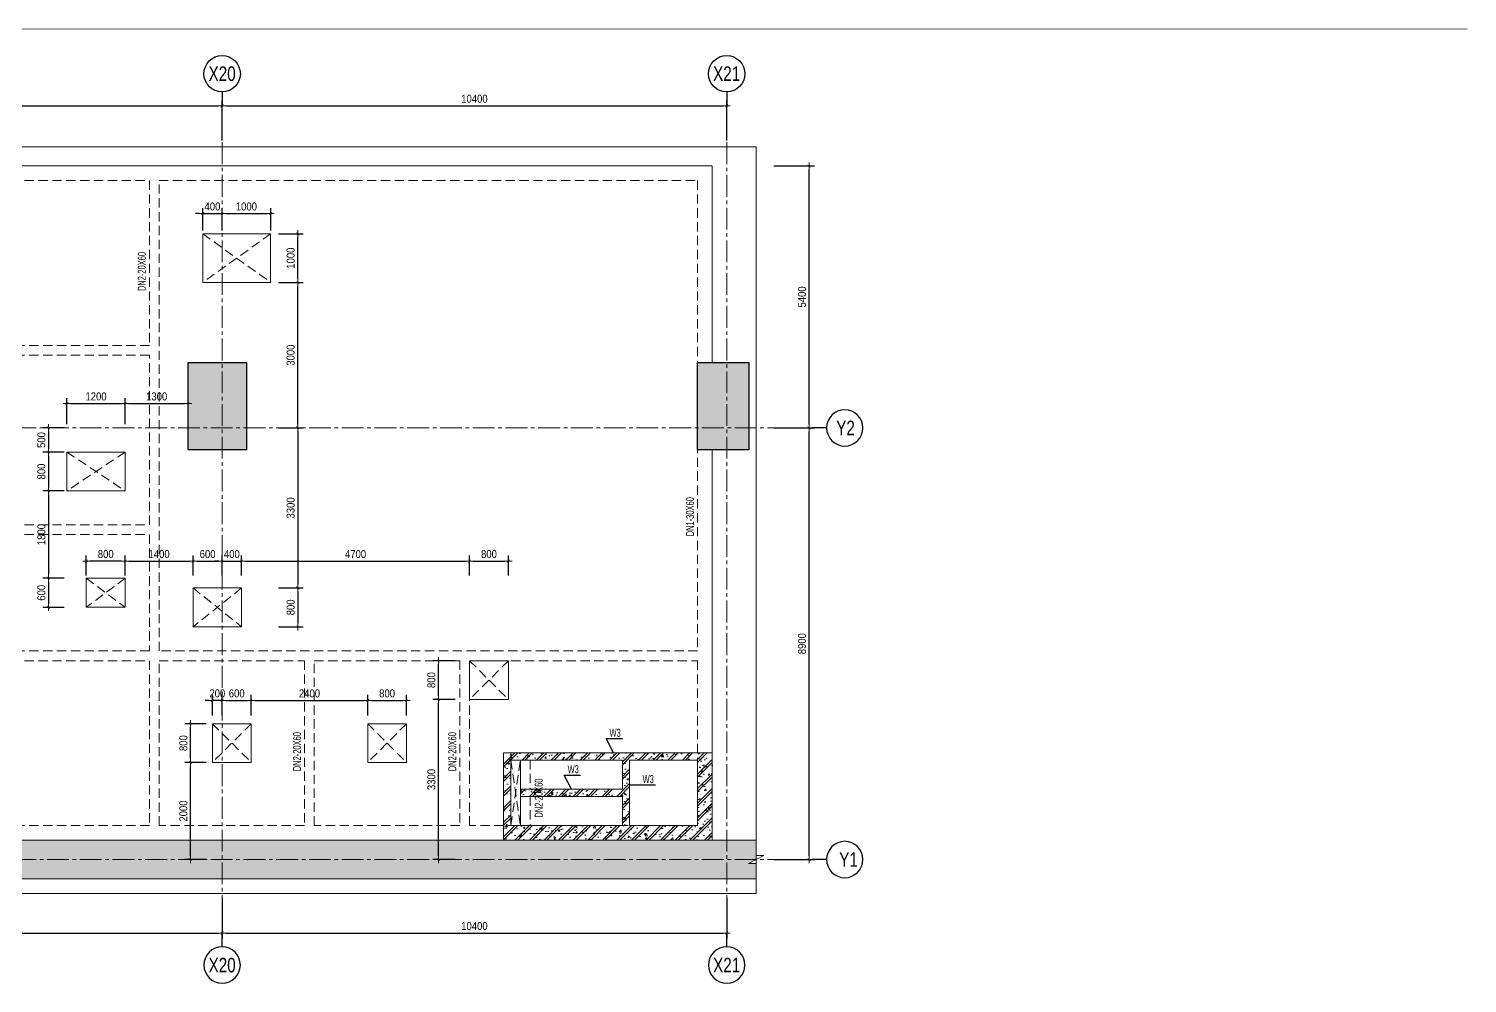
# Model space of a CAD drawing. Extents: x 512210 to 544733856, y -92216 to 2317910607.
# Drawn here: x 536351 to 566002, y -35691 to -16010 of the extents above; entities that cross this region are included whole.
import ezdxf
from ezdxf.enums import TextEntityAlignment as Align

# ---------------------------------------------------------------- set-up
doc = ezdxf.new("R2010")
doc.units = 0
doc.header["$LTSCALE"] = 300
doc.header["$MEASUREMENT"] = 0
for name, pattern in [('CENTER2', [1.125, 0.75, -0.125, 0.125, -0.125]), ('DASHED', [19.05, 12.7, -6.35]), ('HIDDEN2', [4.7625, 3.175, -1.5875])]:
    doc.linetypes.add(name, pattern=pattern)
doc.layers.get('0').update_dxf_attribs({"linetype": 'CONTINUOUS'})
doc.layers.get('DEFPOINTS').update_dxf_attribs({"linetype": 'CONTINUOUS'})
for name, color, linetype, lineweight in [('00-TT.Dim', 8, 'CONTINUOUS', 13), ('NDC_S_AXIS', 5, 'CENTER2', 15), ('NDC_S_BEAM', 3, 'HIDDEN2', 20), ('NDC_S_DIM', 1, 'CONTINUOUS', 15), ('NDC_S_HATCH COLUMN AND WALL', 251, 'CONTINUOUS', 13), ('NDC_S_HATCH MATERIAL', 8, 'CONTINUOUS', 13), ('NDC_S_OPENING2', 9, 'DASHED', 13), ('NDC_S_SLAB', 2, 'CONTINUOUS', 18)]:
    doc.layers.add(name, color=color, linetype=linetype, lineweight=lineweight)
doc.layers.add('A-SYM', color=7, linetype='CONTINUOUS')
doc.layers.add('NDC_S-COLUMN', color=4, linetype='CONTINUOUS')
doc.styles.add('02. TT-ArialS', font='3t-unicode.shx', dxfattribs={"width": 0.7})
doc.styles.add('Heerim', font='', dxfattribs={"width": 0.8})
doc.styles.add('NDC_ARIAL', font='arial.ttf', dxfattribs={"width": 0.85})
doc.styles.get('Heerim').set_extended_font_data('Dotum')
doc.dimstyles.new('NDC_1-75', dxfattribs={"dimscale": 75, "dimtxt": 2.2, "dimasz": 1, "dimexe": 1.5, "dimexo": 0, "dimgap": 0.8, "dimtad": 1, "dimdec": 0, "dimdsep": 46, "dimtxsty": 'NDC_ARIAL', "dimblk": 'DIMMARK', "dimcen": 49999.938995, "dimdle": 1.5, "dimclrd": 1, "dimclre": 1, "dimclrt": 3, "dimadec": 0, "dimazin": 0, "dimtfac": 1, "dimtdec": 0, "dimtix": 1, "dimtmove": 1, "dimatfit": 3, "dimfxl": 1, "dimarcsym": 0})

# ---------------------------------------------------------------- blocks, each defined once
blk = doc.blocks.new('*U1')
for q in [(0, 0), (0, 2)]:
    blk.add_line((0, 4), q)
blk.add_circle((0, 9), 5)
at = {"style": 'Heerim', "width": 0.8}
blk.add_attdef('NO', text='', height=4, dxfattribs=at).set_placement((-0.01, 9.02), align=Align.MIDDLE_CENTER)
blk = doc.blocks.new('DIMMARK')
at = {"layer": 'NDC_S_DIM', "color": 1}
blk.add_line((-1.5, 0), (1, 0), dxfattribs=at)
at = {"layer": 'NDC_S_DIM', "color": 2, "const_width": 0.1}
blk.add_lwpolyline([(-0.42, -0.42), (0.42, 0.42)], dxfattribs=at)
blk = doc.blocks.new('*D1118')
at = {"layer": 'DEFPOINTS', "color": 0, "transparency": 16777216}
for p in [(10400, 6642), (0, 5924), (10400, 5924)]:
    blk.add_point(p, dxfattribs=at)
at = {"layer": 'NDC_S_DIM', "color": 1, "lineweight": -2, "transparency": 16777216}
for p, q in [((0, 5924), (0, 6754)), ((75, 6642), (10325, 6642)), ((10400, 5924), (10400, 6754))]:
    blk.add_line(p, q, dxfattribs=at)
at = {"layer": 'NDC_S_DIM', "color": 1, "lineweight": -2, "transparency": 16777216, "xscale": 75, "yscale": 75, "zscale": 75, "rotation": 180}
blk.add_blockref('DIMMARK', (0, 6642), dxfattribs=at)
at = {"layer": 'NDC_S_DIM', "color": 1, "lineweight": -2, "transparency": 16777216, "xscale": 75, "yscale": 75, "zscale": 75}
blk.add_blockref('DIMMARK', (10400, 6642), dxfattribs=at)
at = {"layer": 'NDC_S_DIM', "color": 3, "transparency": 16777216, "insert": (5200, 6786), "char_height": 165, "attachment_point": 5, "style": 'NDC_ARIAL'}
blk.add_mtext('10400', dxfattribs=at)
blk = doc.blocks.new('*D1121')
at = {"layer": 'DEFPOINTS', "color": 0, "transparency": 16777216}
for p in [(20800, 6642), (10400, 5924), (20800, 5924)]:
    blk.add_point(p, dxfattribs=at)
at = {"layer": 'NDC_S_DIM', "color": 1, "lineweight": -2, "transparency": 16777216}
for p, q in [((10400, 5924), (10400, 6754)), ((10475, 6642), (20725, 6642)), ((20800, 5924), (20800, 6754))]:
    blk.add_line(p, q, dxfattribs=at)
at = {"layer": 'NDC_S_DIM', "color": 1, "lineweight": -2, "transparency": 16777216, "xscale": 75, "yscale": 75, "zscale": 75, "rotation": 180}
blk.add_blockref('DIMMARK', (10400, 6642), dxfattribs=at)
at = {"layer": 'NDC_S_DIM', "color": 1, "lineweight": -2, "transparency": 16777216, "xscale": 75, "yscale": 75, "zscale": 75}
blk.add_blockref('DIMMARK', (20800, 6642), dxfattribs=at)
at = {"layer": 'NDC_S_DIM', "color": 3, "transparency": 16777216, "insert": (15600, 6786), "char_height": 165, "attachment_point": 5, "style": 'NDC_ARIAL'}
blk.add_mtext('10400', dxfattribs=at)
blk = doc.blocks.new('*D1123')
at = {"layer": 'DEFPOINTS', "color": 0, "transparency": 16777216}
for p in [(0, -9699), (10400, -9699), (10400, -10416)]:
    blk.add_point(p, dxfattribs=at)
at = {"layer": 'NDC_S_DIM', "color": 1, "lineweight": -2, "transparency": 16777216}
for p, q in [((0, -9699), (0, -10528)), ((10400, -9699), (10400, -10528)), ((75, -10416), (10325, -10416))]:
    blk.add_line(p, q, dxfattribs=at)
at = {"layer": 'NDC_S_DIM', "color": 1, "lineweight": -2, "transparency": 16777216, "xscale": 75, "yscale": 75, "zscale": 75, "rotation": 180}
blk.add_blockref('DIMMARK', (0, -10416), dxfattribs=at)
at = {"layer": 'NDC_S_DIM', "color": 1, "lineweight": -2, "transparency": 16777216, "xscale": 75, "yscale": 75, "zscale": 75}
blk.add_blockref('DIMMARK', (10400, -10416), dxfattribs=at)
at = {"layer": 'NDC_S_DIM', "color": 3, "transparency": 16777216, "insert": (5200, -10272), "char_height": 165, "attachment_point": 5, "style": 'NDC_ARIAL'}
blk.add_mtext('10400', dxfattribs=at)
blk = doc.blocks.new('*D1125')
at = {"layer": 'DEFPOINTS', "color": 0, "transparency": 16777216}
for p in [(10400, -9699), (20800, -9699), (20800, -10416)]:
    blk.add_point(p, dxfattribs=at)
at = {"layer": 'NDC_S_DIM', "color": 1, "lineweight": -2, "transparency": 16777216}
for p, q in [((10400, -9699), (10400, -10528)), ((20800, -9699), (20800, -10528)), ((10475, -10416), (20725, -10416))]:
    blk.add_line(p, q, dxfattribs=at)
at = {"layer": 'NDC_S_DIM', "color": 1, "lineweight": -2, "transparency": 16777216, "xscale": 75, "yscale": 75, "zscale": 75, "rotation": 180}
blk.add_blockref('DIMMARK', (10400, -10416), dxfattribs=at)
at = {"layer": 'NDC_S_DIM', "color": 1, "lineweight": -2, "transparency": 16777216, "xscale": 75, "yscale": 75, "zscale": 75}
blk.add_blockref('DIMMARK', (20800, -10416), dxfattribs=at)
at = {"layer": 'NDC_S_DIM', "color": 3, "transparency": 16777216, "insert": (15600, -10272), "char_height": 165, "attachment_point": 5, "style": 'NDC_ARIAL'}
blk.add_mtext('10400', dxfattribs=at)
blk = doc.blocks.new('*D1126')
at = {"layer": 'DEFPOINTS', "color": 0, "transparency": 16777216}
for p in [(21770, 5400), (22497, 5400), (21770, 0)]:
    blk.add_point(p, dxfattribs=at)
at = {"layer": 'NDC_S_DIM', "color": 1, "lineweight": -2, "transparency": 16777216}
for p, q in [((21770, 5400), (22610, 5400)), ((22497, 75), (22497, 5325)), ((21770, 0), (22610, 0))]:
    blk.add_line(p, q, dxfattribs=at)
at = {"layer": 'NDC_S_DIM', "color": 1, "lineweight": -2, "transparency": 16777216, "xscale": 75, "yscale": 75, "zscale": 75}
for p, rotation in [((22497, 5400), 90), ((22497, 0), 270)]:
    blk.add_blockref('DIMMARK', p, dxfattribs=dict(at, rotation=rotation))
at = {"layer": 'NDC_S_DIM', "color": 3, "transparency": 16777216, "insert": (22353, 2700), "char_height": 165, "attachment_point": 5, "rotation": 90, "style": 'NDC_ARIAL'}
blk.add_mtext('5400', dxfattribs=at)
blk = doc.blocks.new('*D1127')
at = {"layer": 'DEFPOINTS', "color": 0, "transparency": 16777216}
for p in [(21770, 0), (22497, 0), (21770, -8900)]:
    blk.add_point(p, dxfattribs=at)
at = {"layer": 'NDC_S_DIM', "color": 1, "lineweight": -2, "transparency": 16777216}
for p, q in [((21770, 0), (22610, 0)), ((22497, -8825), (22497, -75)), ((21770, -8900), (22610, -8900))]:
    blk.add_line(p, q, dxfattribs=at)
at = {"layer": 'NDC_S_DIM', "color": 1, "lineweight": -2, "transparency": 16777216, "xscale": 75, "yscale": 75, "zscale": 75}
for p, rotation in [((22497, 0), 90), ((22497, -8900), 270)]:
    blk.add_blockref('DIMMARK', p, dxfattribs=dict(at, rotation=rotation))
at = {"layer": 'NDC_S_DIM', "color": 3, "transparency": 16777216, "insert": (22353, -4450), "char_height": 165, "attachment_point": 5, "rotation": 90, "style": 'NDC_ARIAL'}
blk.add_mtext('8900', dxfattribs=at)
blk = doc.blocks.new('*D417')
at = {"layer": 'DEFPOINTS', "color": 0, "transparency": 16777216}
for p in [(537083, -24240), (536756, -24740), (537083, -24740)]:
    blk.add_point(p, dxfattribs=at)
at = {"layer": 'NDC_S_DIM', "color": 1, "lineweight": -2, "transparency": 16777216}
for p, q in [((537083, -24240), (536643, -24240)), ((536756, -24315), (536756, -24665)), ((537083, -24740), (536643, -24740))]:
    blk.add_line(p, q, dxfattribs=at)
at = {"layer": 'NDC_S_DIM', "color": 1, "lineweight": -2, "transparency": 16777216, "xscale": 75, "yscale": 75, "zscale": 75}
for p, rotation in [((536756, -24240), 90), ((536756, -24740), 270)]:
    blk.add_blockref('DIMMARK', p, dxfattribs=dict(at, rotation=rotation))
at = {"layer": 'NDC_S_DIM', "color": 3, "transparency": 16777216, "insert": (536611, -24490), "char_height": 165, "attachment_point": 5, "rotation": 90, "style": 'NDC_ARIAL'}
blk.add_mtext('500', dxfattribs=at)
blk = doc.blocks.new('*D418')
at = {"layer": 'DEFPOINTS', "color": 0, "transparency": 16777216}
for p in [(537083, -24740), (536756, -25540), (537083, -25540)]:
    blk.add_point(p, dxfattribs=at)
at = {"layer": 'NDC_S_DIM', "color": 1, "lineweight": -2, "transparency": 16777216}
for p, q in [((537083, -24740), (536643, -24740)), ((536756, -24815), (536756, -25465)), ((537083, -25540), (536643, -25540))]:
    blk.add_line(p, q, dxfattribs=at)
at = {"layer": 'NDC_S_DIM', "color": 1, "lineweight": -2, "transparency": 16777216, "xscale": 75, "yscale": 75, "zscale": 75}
for p, rotation in [((536756, -24740), 90), ((536756, -25540), 270)]:
    blk.add_blockref('DIMMARK', p, dxfattribs=dict(at, rotation=rotation))
at = {"layer": 'NDC_S_DIM', "color": 3, "transparency": 16777216, "insert": (536611, -25140), "char_height": 165, "attachment_point": 5, "rotation": 90, "style": 'NDC_ARIAL'}
blk.add_mtext('800', dxfattribs=at)
blk = doc.blocks.new('*D419')
at = {"layer": 'DEFPOINTS', "color": 0, "transparency": 16777216}
for p in [(537083, -25540), (536756, -27340), (537083, -27340)]:
    blk.add_point(p, dxfattribs=at)
at = {"layer": 'NDC_S_DIM', "color": 1, "lineweight": -2, "transparency": 16777216}
for p, q in [((537083, -25540), (536643, -25540)), ((536756, -25615), (536756, -27265)), ((537083, -27340), (536643, -27340))]:
    blk.add_line(p, q, dxfattribs=at)
at = {"layer": 'NDC_S_DIM', "color": 1, "lineweight": -2, "transparency": 16777216, "xscale": 75, "yscale": 75, "zscale": 75}
for p, rotation in [((536756, -25540), 90), ((536756, -27340), 270)]:
    blk.add_blockref('DIMMARK', p, dxfattribs=dict(at, rotation=rotation))
at = {"layer": 'NDC_S_DIM', "color": 3, "transparency": 16777216, "insert": (536611, -26440), "char_height": 165, "attachment_point": 5, "rotation": 90, "style": 'NDC_ARIAL'}
blk.add_mtext('1800', dxfattribs=at)
blk = doc.blocks.new('*D420')
at = {"layer": 'DEFPOINTS', "color": 0, "transparency": 16777216}
for p in [(537083, -27340), (536756, -27940), (537083, -27940)]:
    blk.add_point(p, dxfattribs=at)
at = {"layer": 'NDC_S_DIM', "color": 1, "lineweight": -2, "transparency": 16777216}
for p, q in [((537083, -27340), (536643, -27340)), ((536756, -27415), (536756, -27865)), ((537083, -27940), (536643, -27940))]:
    blk.add_line(p, q, dxfattribs=at)
at = {"layer": 'NDC_S_DIM', "color": 1, "lineweight": -2, "transparency": 16777216, "xscale": 75, "yscale": 75, "zscale": 75}
for p, rotation in [((536756, -27340), 90), ((536756, -27940), 270)]:
    blk.add_blockref('DIMMARK', p, dxfattribs=dict(at, rotation=rotation))
at = {"layer": 'NDC_S_DIM', "color": 3, "transparency": 16777216, "insert": (536611, -27640), "char_height": 165, "attachment_point": 5, "rotation": 90, "style": 'NDC_ARIAL'}
blk.add_mtext('600', dxfattribs=at)
blk = doc.blocks.new('*D421')
at = {"layer": 'DEFPOINTS', "color": 0, "transparency": 16777216}
for p in [(538337, -23737), (537137, -24160), (538337, -24160)]:
    blk.add_point(p, dxfattribs=at)
at = {"layer": 'NDC_S_DIM', "color": 1, "lineweight": -2, "transparency": 16777216}
for p, q in [((537137, -24160), (537137, -23624)), ((538337, -24160), (538337, -23624)), ((537212, -23737), (538262, -23737))]:
    blk.add_line(p, q, dxfattribs=at)
at = {"layer": 'NDC_S_DIM', "color": 1, "lineweight": -2, "transparency": 16777216, "xscale": 75, "yscale": 75, "zscale": 75, "rotation": 180}
blk.add_blockref('DIMMARK', (537137, -23737), dxfattribs=at)
at = {"layer": 'NDC_S_DIM', "color": 1, "lineweight": -2, "transparency": 16777216, "xscale": 75, "yscale": 75, "zscale": 75}
blk.add_blockref('DIMMARK', (538337, -23737), dxfattribs=at)
at = {"layer": 'NDC_S_DIM', "color": 3, "transparency": 16777216, "insert": (537737, -23592), "char_height": 165, "attachment_point": 5, "style": 'NDC_ARIAL'}
blk.add_mtext('1200', dxfattribs=at)
blk = doc.blocks.new('*D422')
at = {"layer": 'DEFPOINTS', "color": 0, "transparency": 16777216}
for p in [(539637, -23737), (538337, -24160), (539637, -24160)]:
    blk.add_point(p, dxfattribs=at)
at = {"layer": 'NDC_S_DIM', "color": 1, "lineweight": -2, "transparency": 16777216}
for p, q in [((538337, -24160), (538337, -23624)), ((539637, -24160), (539637, -23624)), ((538412, -23737), (539562, -23737))]:
    blk.add_line(p, q, dxfattribs=at)
at = {"layer": 'NDC_S_DIM', "color": 1, "lineweight": -2, "transparency": 16777216, "xscale": 75, "yscale": 75, "zscale": 75, "rotation": 180}
blk.add_blockref('DIMMARK', (538337, -23737), dxfattribs=at)
at = {"layer": 'NDC_S_DIM', "color": 1, "lineweight": -2, "transparency": 16777216, "xscale": 75, "yscale": 75, "zscale": 75}
blk.add_blockref('DIMMARK', (539637, -23737), dxfattribs=at)
at = {"layer": 'NDC_S_DIM', "color": 3, "transparency": 16777216, "insert": (538987, -23592), "char_height": 165, "attachment_point": 5, "style": 'NDC_ARIAL'}
blk.add_mtext('1300', dxfattribs=at)
blk = doc.blocks.new('*D423')
at = {"layer": 'DEFPOINTS', "color": 0, "transparency": 16777216}
for p in [(541500, -21240), (541894, -21240), (541500, -24240)]:
    blk.add_point(p, dxfattribs=at)
at = {"layer": 'NDC_S_DIM', "color": 1, "lineweight": -2, "transparency": 16777216}
for p, q in [((541500, -21240), (542006, -21240)), ((541894, -24165), (541894, -21315)), ((541500, -24240), (542006, -24240))]:
    blk.add_line(p, q, dxfattribs=at)
at = {"layer": 'NDC_S_DIM', "color": 1, "lineweight": -2, "transparency": 16777216, "xscale": 75, "yscale": 75, "zscale": 75}
for p, rotation in [((541894, -21240), 90), ((541894, -24240), 270)]:
    blk.add_blockref('DIMMARK', p, dxfattribs=dict(at, rotation=rotation))
at = {"layer": 'NDC_S_DIM', "color": 3, "transparency": 16777216, "insert": (541749, -22740), "char_height": 165, "attachment_point": 5, "rotation": 90, "style": 'NDC_ARIAL'}
blk.add_mtext('3000', dxfattribs=at)
blk = doc.blocks.new('*D424')
at = {"layer": 'DEFPOINTS', "color": 0, "transparency": 16777216}
for p in [(541500, -20240), (541894, -20240), (541500, -21240)]:
    blk.add_point(p, dxfattribs=at)
at = {"layer": 'NDC_S_DIM', "color": 1, "lineweight": -2, "transparency": 16777216}
for p, q in [((541500, -20240), (542006, -20240)), ((541894, -21165), (541894, -20315)), ((541500, -21240), (542006, -21240))]:
    blk.add_line(p, q, dxfattribs=at)
at = {"layer": 'NDC_S_DIM', "color": 1, "lineweight": -2, "transparency": 16777216, "xscale": 75, "yscale": 75, "zscale": 75}
for p, rotation in [((541894, -20240), 90), ((541894, -21240), 270)]:
    blk.add_blockref('DIMMARK', p, dxfattribs=dict(at, rotation=rotation))
at = {"layer": 'NDC_S_DIM', "color": 3, "transparency": 16777216, "insert": (541749, -20740), "char_height": 165, "attachment_point": 5, "rotation": 90, "style": 'NDC_ARIAL'}
blk.add_mtext('1000', dxfattribs=at)
blk = doc.blocks.new('*D425')
at = {"layer": 'DEFPOINTS', "color": 0, "transparency": 16777216}
for p in [(541500, -24240), (541500, -27540), (541894, -27540)]:
    blk.add_point(p, dxfattribs=at)
at = {"layer": 'NDC_S_DIM', "color": 1, "lineweight": -2, "transparency": 16777216}
for p, q in [((541500, -24240), (542006, -24240)), ((541894, -24315), (541894, -27465)), ((541500, -27540), (542006, -27540))]:
    blk.add_line(p, q, dxfattribs=at)
at = {"layer": 'NDC_S_DIM', "color": 1, "lineweight": -2, "transparency": 16777216, "xscale": 75, "yscale": 75, "zscale": 75}
for p, rotation in [((541894, -24240), 90), ((541894, -27540), 270)]:
    blk.add_blockref('DIMMARK', p, dxfattribs=dict(at, rotation=rotation))
at = {"layer": 'NDC_S_DIM', "color": 3, "transparency": 16777216, "insert": (541749, -25890), "char_height": 165, "attachment_point": 5, "rotation": 90, "style": 'NDC_ARIAL'}
blk.add_mtext('3300', dxfattribs=at)
blk = doc.blocks.new('*D426')
at = {"layer": 'DEFPOINTS', "color": 0, "transparency": 16777216}
for p in [(541500, -27540), (541500, -28340), (541894, -28340)]:
    blk.add_point(p, dxfattribs=at)
at = {"layer": 'NDC_S_DIM', "color": 1, "lineweight": -2, "transparency": 16777216}
for p, q in [((541500, -27540), (542006, -27540)), ((541894, -27615), (541894, -28265)), ((541500, -28340), (542006, -28340))]:
    blk.add_line(p, q, dxfattribs=at)
at = {"layer": 'NDC_S_DIM', "color": 1, "lineweight": -2, "transparency": 16777216, "xscale": 75, "yscale": 75, "zscale": 75}
for p, rotation in [((541894, -27540), 90), ((541894, -28340), 270)]:
    blk.add_blockref('DIMMARK', p, dxfattribs=dict(at, rotation=rotation))
at = {"layer": 'NDC_S_DIM', "color": 3, "transparency": 16777216, "insert": (541749, -27940), "char_height": 165, "attachment_point": 5, "rotation": 90, "style": 'NDC_ARIAL'}
blk.add_mtext('800', dxfattribs=at)
blk = doc.blocks.new('*D427')
at = {"layer": 'DEFPOINTS', "color": 0, "transparency": 16777216}
for p in [(537537, -26987), (537537, -27286), (538337, -27286)]:
    blk.add_point(p, dxfattribs=at)
at = {"layer": 'NDC_S_DIM', "color": 1, "lineweight": -2, "transparency": 16777216}
for p, q in [((537537, -27286), (537537, -26874)), ((538337, -27286), (538337, -26874)), ((538262, -26987), (537612, -26987))]:
    blk.add_line(p, q, dxfattribs=at)
at = {"layer": 'NDC_S_DIM', "color": 1, "lineweight": -2, "transparency": 16777216, "xscale": 75, "yscale": 75, "zscale": 75, "rotation": 180}
blk.add_blockref('DIMMARK', (537537, -26987), dxfattribs=at)
at = {"layer": 'NDC_S_DIM', "color": 1, "lineweight": -2, "transparency": 16777216, "xscale": 75, "yscale": 75, "zscale": 75}
blk.add_blockref('DIMMARK', (538337, -26987), dxfattribs=at)
at = {"layer": 'NDC_S_DIM', "color": 3, "transparency": 16777216, "insert": (537937, -26842), "char_height": 165, "attachment_point": 5, "style": 'NDC_ARIAL'}
blk.add_mtext('800', dxfattribs=at)
blk = doc.blocks.new('*D428')
at = {"layer": 'DEFPOINTS', "color": 0, "transparency": 16777216}
for p in [(539737, -26987), (538337, -27286), (539737, -27286)]:
    blk.add_point(p, dxfattribs=at)
at = {"layer": 'NDC_S_DIM', "color": 1, "lineweight": -2, "transparency": 16777216}
for p, q in [((538337, -27286), (538337, -26874)), ((539737, -27286), (539737, -26874)), ((538412, -26987), (539662, -26987))]:
    blk.add_line(p, q, dxfattribs=at)
at = {"layer": 'NDC_S_DIM', "color": 1, "lineweight": -2, "transparency": 16777216, "xscale": 75, "yscale": 75, "zscale": 75, "rotation": 180}
blk.add_blockref('DIMMARK', (538337, -26987), dxfattribs=at)
at = {"layer": 'NDC_S_DIM', "color": 1, "lineweight": -2, "transparency": 16777216, "xscale": 75, "yscale": 75, "zscale": 75}
blk.add_blockref('DIMMARK', (539737, -26987), dxfattribs=at)
at = {"layer": 'NDC_S_DIM', "color": 3, "transparency": 16777216, "insert": (539037, -26842), "char_height": 165, "attachment_point": 5, "style": 'NDC_ARIAL'}
blk.add_mtext('1400', dxfattribs=at)
blk = doc.blocks.new('*D429')
at = {"layer": 'DEFPOINTS', "color": 0, "transparency": 16777216}
for p in [(540337, -26987), (539737, -27286), (540337, -27286)]:
    blk.add_point(p, dxfattribs=at)
at = {"layer": 'NDC_S_DIM', "color": 1, "lineweight": -2, "transparency": 16777216}
for p, q in [((539737, -27286), (539737, -26874)), ((540337, -27286), (540337, -26874)), ((539812, -26987), (540262, -26987))]:
    blk.add_line(p, q, dxfattribs=at)
at = {"layer": 'NDC_S_DIM', "color": 1, "lineweight": -2, "transparency": 16777216, "xscale": 75, "yscale": 75, "zscale": 75, "rotation": 180}
blk.add_blockref('DIMMARK', (539737, -26987), dxfattribs=at)
at = {"layer": 'NDC_S_DIM', "color": 1, "lineweight": -2, "transparency": 16777216, "xscale": 75, "yscale": 75, "zscale": 75}
blk.add_blockref('DIMMARK', (540337, -26987), dxfattribs=at)
at = {"layer": 'NDC_S_DIM', "color": 3, "transparency": 16777216, "insert": (540037, -26842), "char_height": 165, "attachment_point": 5, "style": 'NDC_ARIAL'}
blk.add_mtext('600', dxfattribs=at)
blk = doc.blocks.new('*D430')
at = {"layer": 'DEFPOINTS', "color": 0, "transparency": 16777216}
for p in [(540737, -26987), (540337, -27286), (540737, -27286)]:
    blk.add_point(p, dxfattribs=at)
at = {"layer": 'NDC_S_DIM', "color": 1, "lineweight": -2, "transparency": 16777216}
for p, q in [((540337, -27286), (540337, -26874)), ((540737, -27286), (540737, -26874)), ((540262, -26987), (540187, -26987)), ((540337, -26987), (540737, -26987)), ((540812, -26987), (540887, -26987))]:
    blk.add_line(p, q, dxfattribs=at)
at = {"layer": 'NDC_S_DIM', "color": 1, "lineweight": -2, "transparency": 16777216, "xscale": 75, "yscale": 75, "zscale": 75}
blk.add_blockref('DIMMARK', (540337, -26987), dxfattribs=at)
at = {"layer": 'NDC_S_DIM', "color": 1, "lineweight": -2, "transparency": 16777216, "xscale": 75, "yscale": 75, "zscale": 75, "rotation": 180}
blk.add_blockref('DIMMARK', (540737, -26987), dxfattribs=at)
at = {"layer": 'NDC_S_DIM', "color": 3, "transparency": 16777216, "insert": (540537, -26842), "char_height": 165, "attachment_point": 5, "style": 'NDC_ARIAL'}
blk.add_mtext('400', dxfattribs=at)
blk = doc.blocks.new('*D431')
at = {"layer": 'DEFPOINTS', "color": 0, "transparency": 16777216}
for p in [(540337, -19819), (539937, -20171), (540337, -20171)]:
    blk.add_point(p, dxfattribs=at)
at = {"layer": 'NDC_S_DIM', "color": 1, "lineweight": -2, "transparency": 16777216}
for p, q in [((539862, -19819), (539787, -19819)), ((539937, -20171), (539937, -19707)), ((539937, -19819), (540337, -19819)), ((540337, -20171), (540337, -19707)), ((540412, -19819), (540487, -19819))]:
    blk.add_line(p, q, dxfattribs=at)
at = {"layer": 'NDC_S_DIM', "color": 1, "lineweight": -2, "transparency": 16777216, "xscale": 75, "yscale": 75, "zscale": 75}
blk.add_blockref('DIMMARK', (539937, -19819), dxfattribs=at)
at = {"layer": 'NDC_S_DIM', "color": 1, "lineweight": -2, "transparency": 16777216, "xscale": 75, "yscale": 75, "zscale": 75, "rotation": 180}
blk.add_blockref('DIMMARK', (540337, -19819), dxfattribs=at)
at = {"layer": 'NDC_S_DIM', "color": 3, "transparency": 16777216, "insert": (540137, -19675), "char_height": 165, "attachment_point": 5, "style": 'NDC_ARIAL'}
blk.add_mtext('400', dxfattribs=at)
blk = doc.blocks.new('*D432')
at = {"layer": 'DEFPOINTS', "color": 0, "transparency": 16777216}
for p in [(541337, -19819), (540337, -20171), (541337, -20171)]:
    blk.add_point(p, dxfattribs=at)
at = {"layer": 'NDC_S_DIM', "color": 1, "lineweight": -2, "transparency": 16777216}
for p, q in [((540337, -20171), (540337, -19707)), ((540412, -19819), (541262, -19819)), ((541337, -20171), (541337, -19707))]:
    blk.add_line(p, q, dxfattribs=at)
at = {"layer": 'NDC_S_DIM', "color": 1, "lineweight": -2, "transparency": 16777216, "xscale": 75, "yscale": 75, "zscale": 75, "rotation": 180}
blk.add_blockref('DIMMARK', (540337, -19819), dxfattribs=at)
at = {"layer": 'NDC_S_DIM', "color": 1, "lineweight": -2, "transparency": 16777216, "xscale": 75, "yscale": 75, "zscale": 75}
blk.add_blockref('DIMMARK', (541337, -19819), dxfattribs=at)
at = {"layer": 'NDC_S_DIM', "color": 3, "transparency": 16777216, "insert": (540837, -19675), "char_height": 165, "attachment_point": 5, "style": 'NDC_ARIAL'}
blk.add_mtext('1000', dxfattribs=at)
blk = doc.blocks.new('*D433')
at = {"layer": 'DEFPOINTS', "color": 0, "transparency": 16777216}
for p in [(540137, -29859), (540137, -30172), (540337, -30172)]:
    blk.add_point(p, dxfattribs=at)
at = {"layer": 'NDC_S_DIM', "color": 1, "lineweight": -2, "transparency": 16777216}
for p, q in [((540062, -29859), (539987, -29859)), ((540137, -30172), (540137, -29747)), ((540337, -29859), (540137, -29859)), ((540337, -30172), (540337, -29747)), ((540412, -29859), (540487, -29859))]:
    blk.add_line(p, q, dxfattribs=at)
at = {"layer": 'NDC_S_DIM', "color": 1, "lineweight": -2, "transparency": 16777216, "xscale": 75, "yscale": 75, "zscale": 75}
blk.add_blockref('DIMMARK', (540137, -29859), dxfattribs=at)
at = {"layer": 'NDC_S_DIM', "color": 1, "lineweight": -2, "transparency": 16777216, "xscale": 75, "yscale": 75, "zscale": 75, "rotation": 180}
blk.add_blockref('DIMMARK', (540337, -29859), dxfattribs=at)
at = {"layer": 'NDC_S_DIM', "color": 3, "transparency": 16777216, "insert": (540237, -29715), "char_height": 165, "attachment_point": 5, "style": 'NDC_ARIAL'}
blk.add_mtext('200', dxfattribs=at)
blk = doc.blocks.new('*D434')
at = {"layer": 'DEFPOINTS', "color": 0, "transparency": 16777216}
for p in [(540937, -29859), (540337, -30172), (540937, -30172)]:
    blk.add_point(p, dxfattribs=at)
at = {"layer": 'NDC_S_DIM', "color": 1, "lineweight": -2, "transparency": 16777216}
for p, q in [((540337, -30172), (540337, -29747)), ((540412, -29859), (540862, -29859)), ((540937, -30172), (540937, -29747))]:
    blk.add_line(p, q, dxfattribs=at)
at = {"layer": 'NDC_S_DIM', "color": 1, "lineweight": -2, "transparency": 16777216, "xscale": 75, "yscale": 75, "zscale": 75, "rotation": 180}
blk.add_blockref('DIMMARK', (540337, -29859), dxfattribs=at)
at = {"layer": 'NDC_S_DIM', "color": 1, "lineweight": -2, "transparency": 16777216, "xscale": 75, "yscale": 75, "zscale": 75}
blk.add_blockref('DIMMARK', (540937, -29859), dxfattribs=at)
at = {"layer": 'NDC_S_DIM', "color": 3, "transparency": 16777216, "insert": (540637, -29715), "char_height": 165, "attachment_point": 5, "style": 'NDC_ARIAL'}
blk.add_mtext('600', dxfattribs=at)
blk = doc.blocks.new('*D435')
at = {"layer": 'DEFPOINTS', "color": 0, "transparency": 16777216}
for p in [(543337, -29859), (540937, -30172), (543337, -30172)]:
    blk.add_point(p, dxfattribs=at)
at = {"layer": 'NDC_S_DIM', "color": 1, "lineweight": -2, "transparency": 16777216}
for p, q in [((540937, -30172), (540937, -29747)), ((541012, -29859), (543262, -29859)), ((543337, -30172), (543337, -29747))]:
    blk.add_line(p, q, dxfattribs=at)
at = {"layer": 'NDC_S_DIM', "color": 1, "lineweight": -2, "transparency": 16777216, "xscale": 75, "yscale": 75, "zscale": 75, "rotation": 180}
blk.add_blockref('DIMMARK', (540937, -29859), dxfattribs=at)
at = {"layer": 'NDC_S_DIM', "color": 1, "lineweight": -2, "transparency": 16777216, "xscale": 75, "yscale": 75, "zscale": 75}
blk.add_blockref('DIMMARK', (543337, -29859), dxfattribs=at)
at = {"layer": 'NDC_S_DIM', "color": 3, "transparency": 16777216, "insert": (542137, -29715), "char_height": 165, "attachment_point": 5, "style": 'NDC_ARIAL'}
blk.add_mtext('2400', dxfattribs=at)
blk = doc.blocks.new('*D436')
at = {"layer": 'DEFPOINTS', "color": 0, "transparency": 16777216}
for p in [(544137, -29859), (543337, -30172), (544137, -30172)]:
    blk.add_point(p, dxfattribs=at)
at = {"layer": 'NDC_S_DIM', "color": 1, "lineweight": -2, "transparency": 16777216}
for p, q in [((543337, -30172), (543337, -29747)), ((543412, -29859), (544062, -29859)), ((544137, -30172), (544137, -29747))]:
    blk.add_line(p, q, dxfattribs=at)
at = {"layer": 'NDC_S_DIM', "color": 1, "lineweight": -2, "transparency": 16777216, "xscale": 75, "yscale": 75, "zscale": 75, "rotation": 180}
blk.add_blockref('DIMMARK', (543337, -29859), dxfattribs=at)
at = {"layer": 'NDC_S_DIM', "color": 1, "lineweight": -2, "transparency": 16777216, "xscale": 75, "yscale": 75, "zscale": 75}
blk.add_blockref('DIMMARK', (544137, -29859), dxfattribs=at)
at = {"layer": 'NDC_S_DIM', "color": 3, "transparency": 16777216, "insert": (543737, -29715), "char_height": 165, "attachment_point": 5, "style": 'NDC_ARIAL'}
blk.add_mtext('800', dxfattribs=at)
blk = doc.blocks.new('*D437')
at = {"layer": 'DEFPOINTS', "color": 0, "transparency": 16777216}
for p in [(539682, -31140), (540009, -31140), (540009, -33140)]:
    blk.add_point(p, dxfattribs=at)
at = {"layer": 'NDC_S_DIM', "color": 1, "lineweight": -2, "transparency": 16777216}
for p, q in [((540009, -31140), (539569, -31140)), ((539682, -33065), (539682, -31215)), ((540009, -33140), (539569, -33140))]:
    blk.add_line(p, q, dxfattribs=at)
at = {"layer": 'NDC_S_DIM', "color": 1, "lineweight": -2, "transparency": 16777216, "xscale": 75, "yscale": 75, "zscale": 75}
for p, rotation in [((539682, -31140), 90), ((539682, -33140), 270)]:
    blk.add_blockref('DIMMARK', p, dxfattribs=dict(at, rotation=rotation))
at = {"layer": 'NDC_S_DIM', "color": 3, "transparency": 16777216, "insert": (539538, -32140), "char_height": 165, "attachment_point": 5, "rotation": 90, "style": 'NDC_ARIAL'}
blk.add_mtext('2000', dxfattribs=at)
blk = doc.blocks.new('*D438')
at = {"layer": 'DEFPOINTS', "color": 0, "transparency": 16777216}
for p in [(539682, -30340), (540009, -30340), (540009, -31140)]:
    blk.add_point(p, dxfattribs=at)
at = {"layer": 'NDC_S_DIM', "color": 1, "lineweight": -2, "transparency": 16777216}
for p, q in [((540009, -30340), (539569, -30340)), ((539682, -31065), (539682, -30415)), ((540009, -31140), (539569, -31140))]:
    blk.add_line(p, q, dxfattribs=at)
at = {"layer": 'NDC_S_DIM', "color": 1, "lineweight": -2, "transparency": 16777216, "xscale": 75, "yscale": 75, "zscale": 75}
for p, rotation in [((539682, -30340), 90), ((539682, -31140), 270)]:
    blk.add_blockref('DIMMARK', p, dxfattribs=dict(at, rotation=rotation))
at = {"layer": 'NDC_S_DIM', "color": 3, "transparency": 16777216, "insert": (539538, -30740), "char_height": 165, "attachment_point": 5, "rotation": 90, "style": 'NDC_ARIAL'}
blk.add_mtext('800', dxfattribs=at)
blk = doc.blocks.new('*D439')
at = {"layer": 'DEFPOINTS', "color": 0, "transparency": 16777216}
for p in [(544794, -29840), (545138, -29840), (545138, -33140)]:
    blk.add_point(p, dxfattribs=at)
at = {"layer": 'NDC_S_DIM', "color": 1, "lineweight": -2, "transparency": 16777216}
for p, q in [((545138, -29840), (544682, -29840)), ((544794, -33065), (544794, -29915)), ((545138, -33140), (544682, -33140))]:
    blk.add_line(p, q, dxfattribs=at)
at = {"layer": 'NDC_S_DIM', "color": 1, "lineweight": -2, "transparency": 16777216, "xscale": 75, "yscale": 75, "zscale": 75}
for p, rotation in [((544794, -29840), 90), ((544794, -33140), 270)]:
    blk.add_blockref('DIMMARK', p, dxfattribs=dict(at, rotation=rotation))
at = {"layer": 'NDC_S_DIM', "color": 3, "transparency": 16777216, "insert": (544650, -31490), "char_height": 165, "attachment_point": 5, "rotation": 90, "style": 'NDC_ARIAL'}
blk.add_mtext('3300', dxfattribs=at)
blk = doc.blocks.new('*D440')
at = {"layer": 'DEFPOINTS', "color": 0, "transparency": 16777216}
for p in [(544794, -29040), (545138, -29040), (545138, -29840)]:
    blk.add_point(p, dxfattribs=at)
at = {"layer": 'NDC_S_DIM', "color": 1, "lineweight": -2, "transparency": 16777216}
for p, q in [((545138, -29040), (544682, -29040)), ((544794, -29765), (544794, -29115)), ((545138, -29840), (544682, -29840))]:
    blk.add_line(p, q, dxfattribs=at)
at = {"layer": 'NDC_S_DIM', "color": 1, "lineweight": -2, "transparency": 16777216, "xscale": 75, "yscale": 75, "zscale": 75}
for p, rotation in [((544794, -29040), 90), ((544794, -29840), 270)]:
    blk.add_blockref('DIMMARK', p, dxfattribs=dict(at, rotation=rotation))
at = {"layer": 'NDC_S_DIM', "color": 3, "transparency": 16777216, "insert": (544650, -29440), "char_height": 165, "attachment_point": 5, "rotation": 90, "style": 'NDC_ARIAL'}
blk.add_mtext('800', dxfattribs=at)
blk = doc.blocks.new('*D441')
at = {"layer": 'DEFPOINTS', "color": 0, "transparency": 16777216}
for p in [(545437, -26987), (540737, -27286), (545437, -27286)]:
    blk.add_point(p, dxfattribs=at)
at = {"layer": 'NDC_S_DIM', "color": 1, "lineweight": -2, "transparency": 16777216}
for p, q in [((540737, -27286), (540737, -26874)), ((545437, -27286), (545437, -26874)), ((540812, -26987), (545362, -26987))]:
    blk.add_line(p, q, dxfattribs=at)
at = {"layer": 'NDC_S_DIM', "color": 1, "lineweight": -2, "transparency": 16777216, "xscale": 75, "yscale": 75, "zscale": 75, "rotation": 180}
blk.add_blockref('DIMMARK', (540737, -26987), dxfattribs=at)
at = {"layer": 'NDC_S_DIM', "color": 1, "lineweight": -2, "transparency": 16777216, "xscale": 75, "yscale": 75, "zscale": 75}
blk.add_blockref('DIMMARK', (545437, -26987), dxfattribs=at)
at = {"layer": 'NDC_S_DIM', "color": 3, "transparency": 16777216, "insert": (543087, -26842), "char_height": 165, "attachment_point": 5, "style": 'NDC_ARIAL'}
blk.add_mtext('4700', dxfattribs=at)
blk = doc.blocks.new('*D442')
at = {"layer": 'DEFPOINTS', "color": 0, "transparency": 16777216}
for p in [(546237, -26987), (545437, -27286), (546237, -27286)]:
    blk.add_point(p, dxfattribs=at)
at = {"layer": 'NDC_S_DIM', "color": 1, "lineweight": -2, "transparency": 16777216}
for p, q in [((545437, -27286), (545437, -26874)), ((546237, -27286), (546237, -26874)), ((545512, -26987), (546162, -26987))]:
    blk.add_line(p, q, dxfattribs=at)
at = {"layer": 'NDC_S_DIM', "color": 1, "lineweight": -2, "transparency": 16777216, "xscale": 75, "yscale": 75, "zscale": 75, "rotation": 180}
blk.add_blockref('DIMMARK', (545437, -26987), dxfattribs=at)
at = {"layer": 'NDC_S_DIM', "color": 1, "lineweight": -2, "transparency": 16777216, "xscale": 75, "yscale": 75, "zscale": 75}
blk.add_blockref('DIMMARK', (546237, -26987), dxfattribs=at)
at = {"layer": 'NDC_S_DIM', "color": 3, "transparency": 16777216, "insert": (545837, -26842), "char_height": 165, "attachment_point": 5, "style": 'NDC_ARIAL'}
blk.add_mtext('800', dxfattribs=at)
blk = doc.blocks.new('fdafdas')
at = {"layer": 'NDC_S_HATCH COLUMN AND WALL'}
for points in [[(9700, 1350), (10900, 1350), (10900, -450), (9700, -450)], [(20200, 1350), (21258.5, 1350), (21258.5, -450), (20200, -450)]]:
    blk.add_hatch(color=256, dxfattribs=at).paths.add_polyline_path(points)
at = {"layer": 'NDC_S_HATCH MATERIAL'}
h = blk.add_hatch(dxfattribs=at)
h.set_pattern_fill('BT-01', color=256, scale=50, pattern_type=2)
h.set_pattern_definition([(50, (-419212.34, 11665.22), (358.6301, -31.37607), [37.5, -412.5]), (355, (-419212.34, 11665.22), (-69.37567, 376.09607), [30, -330]), (100.4514, (-419182.45, 11662.6), (289.2547, 344.71977), [31.8701, -350.57106]), (46.1842, (-419212.34, 11765.2), (533.62052, -82.7595), [56.25, -618.75]), (96.6356, (-419167.87, 11758.3), (467.33135, 487.05894), [47.80514, -525.8565]), (351.1842, (-419212.34, 11765.2), (467.331, 487.0593), [45, -495]), (21, (-419162.34, 11740.22), (298.45353, -201.30945), [37.5, -412.5]), (326, (-419162.34, 11740.22), (121.65767, 362.57502), [30, -330]), (71.4514, (-419137.47, 11723.44), (420.11131, 161.26525), [31.8701, -350.57106]), (37.5, (-419212.34, 11665.22), (6.079928, 166.446927), [0, -326, 0, -335, 0, -331.25]), (7.5, (-419212.34, 11665.22), (131.53477, 197.205856), [0, -191, 0, -318.5, 0, -126.25]), (327.5, (-419323.84, 11665.22), (266.91122, -11.277436), [0, -125, 0, -390, 0, -517.5]), (317.5, (-419373.84, 11665.22), (291.59308, 50.05249), [0, -162.5, 0, -259, 0, -367.5]), (45, (-419212.34, 11665.22), (-150.26019, 150.26019), []), (45, (-419212.34, 11726.47), (-150.26019, 150.26019), [])])
h.paths.add_polyline_path([(16350, -6850), (16550, -6850), (18650, -6850), (18650, -7450), (16550, -7450), (16550, -7600), (18650, -7600), (18650, -8200), (18800, -8200), (18800, -6850), (20200, -6850), (20200, -6700), (16200, -6700), (16200, -8200), (16350, -8200)], flags=17)
h.paths.add_polyline_path([(20500, -6700), (20200, -6700), (20200, -8200), (18800, -8200), (16200, -8200), (16200, -8500), (20500, -8500)])
h = blk.add_hatch(dxfattribs=at)
h.set_pattern_fill('BT-01', color=256, scale=100, style=0, pattern_type=2)
h.set_pattern_definition([(50, (-481897.46, 13590.1), (717.2602, -62.75213), [75, -825]), (355, (-481897.46, 13590.1), (-138.7513, 752.1921), [60, -660]), (100.4514, (-481837.7, 13584.86), (578.5094, 689.4395), [63.7402, -701.1421]), (46.1842, (-481897.5, 13790.1), (1067.241, -165.519), [112.5, -1237.5]), (96.6356, (-481808.5, 13776.3), (934.6627, 974.1179), [95.6103, -1051.713]), (351.1842, (-481897.5, 13790.1), (934.662, 974.1186), [90, -990]), (21, (-481797.46, 13740.1), (596.90705, -402.6189), [75, -825]), (326, (-481797.46, 13740.1), (243.3153, 725.15), [60, -660]), (71.4514, (-481747.7, 13706.54), (840.2226, 322.5305), [63.7402, -701.1421]), (37.5, (-481897.46, 13590.1), (12.15986, 332.89385), [0, -652, 0, -670, 0, -662.5]), (7.5, (-481897.46, 13590.1), (263.06954, 394.4117), [0, -382, 0, -637, 0, -252.5]), (327.5, (-482120.46, 13590.1), (533.82244, -22.55487), [0, -250, 0, -780, 0, -1035]), (317.5, (-482220.46, 13590.1), (583.18617, 100.105), [0, -325, 0, -518, 0, -735]), (45, (-481897.46, 13590.1), (-300.52038, 300.52038), []), (45, (-481897.46, 13712.6), (-300.52038, 300.52038), [])])
h.paths.add_polyline_path([(21408.5, -8500), (-5641.5, -8500), (-5641.5, -9300), (21408.5, -9300), (21408.5, -8980), (21248.5, -8980), (21408.5, -8900)])
at = {"layer": 'NDC_S-COLUMN'}
for points in [[(9700, 1350), (10900, 1350), (10900, -450), (9700, -450)], [(20200, 1350), (21258.5, 1350), (21258.5, -450), (20200, -450)]]:
    blk.add_lwpolyline(points, close=True, dxfattribs=at)
at = {"layer": 'NDC_S_AXIS', "ltscale": 2}
for points in [[(10400, 6565.5), (10400, -10571.3)], [(20800, 6565.5), (20800, -10571.3)], [(-6709.1, 0), (21901.4, 0)], [(-6709.1, -8900), (21901.4, -8900)]]:
    blk.add_lwpolyline(points, dxfattribs=at)
at = {"layer": 'NDC_S_BEAM', "ltscale": 0.2}
for points in [[(8900, 1700), (2900, 1700), (2900, 5100), (8900, 5100)], [(9100, 5100), (20200, 5100), (20200, -4600), (9100, -4600)], [(2900, -2000), (8900, -2000), (8900, 1500), (2900, 1500)], [(2900, -2200), (8900, -2200), (8900, -4600), (2900, -4600)], [(2900, -4800), (8900, -4800), (8900, -8200), (2900, -8200)], [(9100, -4800), (12100, -4800), (12100, -8200), (9100, -8200)], [(12300, -4800), (15300, -4800), (15300, -8200), (12300, -8200)], [(15500, -4800), (20200, -4800), (20200, -8200), (15500, -8200)]]:
    blk.add_lwpolyline(points, close=True, dxfattribs=at)
for points in [[(16750, -6850), (16750, -7450)], [(16750, -7600), (16750, -8200)]]:
    blk.add_lwpolyline(points, dxfattribs=at)
at = {"layer": 'NDC_S_DIM', "color": 250}
blk.add_lwpolyline([(-5641.5, -9599.9), (21408.5, -9599.9), (21408.5, 5798.5), (-5641.5, 5798.5)], close=True, dxfattribs=at)
blk.add_lwpolyline([(-5641.5, -9599.9), (21408.5, -9599.9), (21408.5, 5798.5), (-5641.5, 5798.5)], close=True, dxfattribs=at)
at = {"layer": 'NDC_S_DIM'}
blk.add_lwpolyline([(21408.5, -9460), (21408.5, -8980), (21248.5, -8980), (21568.5, -8820), (21408.5, -8820), (21408.5, -8340)], dxfattribs=at)
at = {"layer": 'NDC_S_OPENING2', "ltscale": 0.05}
for points in [[(10000, 4000), (11400, 3000)], [(11400, 4000), (10000, 3000)], [(7200, -500), (8400, -1300)], [(8400, -500), (7200, -1300)], [(7600, -3100), (8400, -3700)], [(8400, -3100), (7600, -3700)], [(9800, -3300), (10800, -4100)], [(10800, -3300), (9800, -4100)], [(15500, -4800), (16300, -5600)], [(16300, -4800), (15500, -5600)], [(10200, -6100), (11000, -6900)], [(11000, -6100), (10200, -6900)], [(13400, -6100), (14200, -6900)], [(14200, -6100), (13400, -6900)], [(16350, -6850), (16550, -8200)], [(16350, -8200), (16550, -6850)]]:
    blk.add_lwpolyline(points, dxfattribs=at)
at = {"layer": 'NDC_S_SLAB'}
for points in [[(20500, 1350), (20500, 5400), (-5200, 5400), (-5200, -8500), (20500, -8500), (20500, -450)], [(21408.5, -8500), (-5641.5, -8500)], [(21408.5, -9300), (-5641.5, -9300)]]:
    blk.add_lwpolyline(points, dxfattribs=at)
for points in [[(10000, 4000), (11400, 4000), (11400, 3000), (10000, 3000)], [(7200, -500), (8400, -500), (8400, -1300), (7200, -1300)], [(7600, -3100), (8400, -3100), (8400, -3700), (7600, -3700)], [(9800, -3300), (10800, -3300), (10800, -4100), (9800, -4100)], [(15500, -4800), (16300, -4800), (16300, -5600), (15500, -5600)], [(10200, -6100), (11000, -6100), (11000, -6900), (10200, -6900)], [(13400, -6100), (14200, -6100), (14200, -6900), (13400, -6900)], [(16200, -6700), (20500, -6700), (20500, -8500), (16200, -8500)], [(16350, -6850), (16550, -6850), (16550, -8200), (16350, -8200)], [(16550, -6850), (18650, -6850), (18650, -7450), (16550, -7450)], [(18800, -6850), (20200, -6850), (20200, -8200), (18800, -8200)], [(16550, -7600), (18650, -7600), (18650, -8200), (16550, -8200)]]:
    blk.add_lwpolyline(points, close=True, dxfattribs=at)
at = {"layer": 'A-SYM', "xscale": 75, "yscale": 75, "zscale": 75}
for p, values in [((10400, 6627), {'NO': 'X20'}), ((20800, 6627), {'NO': 'X21'})]:
    blk.add_blockref('*U1', p, dxfattribs=at).add_auto_attribs(values)
at = {"layer": 'A-SYM'}
ref = blk.add_blockref('*U1', (22559.4, 0), dxfattribs=dict(at, xscale=-75, yscale=75, zscale=75, rotation=270))
ref.add_attrib('NO', 'Y2', dxfattribs={"layer": '0', "height": 300, "style": 'Heerim', "width": 0.8}).set_placement((23250.7, -0.5), align=Align.MIDDLE_CENTER)
ref = blk.add_blockref('*U1', (22559.4, -8900), dxfattribs=dict(at, xscale=-75, yscale=75, zscale=75, rotation=270))
ref.add_attrib('NO', 'Y1', dxfattribs={"layer": '0', "height": 300, "style": 'Heerim', "width": 0.8}).set_placement((23311.3, -8900.5), align=Align.MIDDLE_CENTER)
ref = blk.add_blockref('*U1', (10400, -10401), dxfattribs=dict(at, xscale=-75, yscale=75, zscale=75, rotation=180))
ref.add_attrib('NO', 'X20', dxfattribs={"layer": '0', "height": 300, "style": 'Heerim', "width": 0.8}).set_placement((10399.5, -11076.9), align=Align.MIDDLE_CENTER)
ref = blk.add_blockref('*U1', (20800, -10401), dxfattribs=dict(at, xscale=-75, yscale=75, zscale=75, rotation=180))
ref.add_attrib('NO', 'X21', dxfattribs={"layer": '0', "height": 300, "style": 'Heerim', "width": 0.8}).set_placement((20799.5, -11076.9), align=Align.MIDDLE_CENTER)
at = {"layer": 'NDC_S_DIM'}
for base, p1, p2, picture, middle in [((10400, 6641.8), (0, 5924.5), (10400, 5924.5), '*D1118', (5200, 6786.1)), ((20800, 6641.8), (10400, 5924.5), (20800, 5924.5), '*D1121', (15600, 6786.1)), ((10400, -10415.9), (0, -9698.5), (10400, -9698.5), '*D1123', (5200, -10271.7)), ((20800, -10415.9), (10400, -9698.5), (20800, -9698.5), '*D1125', (15600, -10271.7))]:
    dim = blk.add_linear_dim(base=base, p1=p1, p2=p2, dimstyle='NDC_1-75', dxfattribs=at)
    dim.commit()
    dim.dimension.update_dxf_attribs({"geometry": picture, "text_midpoint": middle})
for base, p1, p2, picture, middle in [((22497.1, 5400), (21769.6, 0), (21769.6, 5400), '*D1126', (22352.8, 2700)), ((22497.1, 0), (21769.6, -8900), (21769.6, 0), '*D1127', (22352.8, -4450))]:
    dim = blk.add_linear_dim(base=base, p1=p1, p2=p2, angle=90, dimstyle='NDC_1-75', dxfattribs=at)
    dim.commit()
    dim.dimension.update_dxf_attribs({"geometry": picture, "text_midpoint": middle})

msp = doc.modelspace()

# ---------------------------------------------------------------- linework, layer by layer
at = {"layer": 'NDC_S_DIM'}
msp.add_lwpolyline([(512210.4, -16009.8), (566002.1, -16018.2)], dxfattribs=at)

# ---------------------------------------------------------------- block references
msp.add_blockref('fdafdas', (529936.8, -24239.6))

# ---------------------------------------------------------------- texts
at = {"layer": '00-TT.Dim', "color": 90, "style": '02. TT-ArialS', "width": 0.7}
for s, p in [('DN2-20X60', (538762.5, -21419.2)), ('DN1-30X60', (550062.9, -26474.7)), ('DN2-20X60', (541962.5, -31319.2)), ('DN2-20X60', (545162.5, -31319.2)), ('DN2-20X60', (546945.2, -32277.1))]:
    msp.add_text(s, height=165, rotation=90, dxfattribs=at).set_placement(p)
for p in [(548321.4, -30609.4), (547457.7, -31359.4), (549003.5, -31564.6)]:
    msp.add_text('W3', height=165, dxfattribs=at).set_placement(p)

# ---------------------------------------------------------------- dimensions: what is measured, and where the dimension line sits
at = {"layer": 'NDC_S_DIM'}
for base, p1, p2, picture, middle in [((540336.8, -19819.3), (539936.8, -20170.6), (540336.8, -20170.6), '*D431', (540136.8, -19675.1)), ((541336.8, -19819.3), (540336.8, -20170.6), (541336.8, -20170.6), '*D432', (540836.8, -19675.1)), ((538336.8, -23736.6), (537136.8, -24159.9), (538336.8, -24159.9), '*D421', (537736.8, -23592.3)), ((539636.8, -23736.6), (538336.8, -24159.9), (539636.8, -24159.9), '*D422', (538986.8, -23592.3)), ((537536.8, -26986.6), (538336.8, -27286.3), (537536.8, -27286.3), '*D427', (537936.8, -26842.3)), ((539736.8, -26986.6), (538336.8, -27286.3), (539736.8, -27286.3), '*D428', (539036.8, -26842.3)), ((540336.8, -26986.6), (539736.8, -27286.3), (540336.8, -27286.3), '*D429', (540036.8, -26842.3)), ((540736.8, -26986.6), (540336.8, -27286.3), (540736.8, -27286.3), '*D430', (540536.8, -26842.3)), ((545436.8, -26986.6), (540736.8, -27286.3), (545436.8, -27286.3), '*D441', (543086.8, -26842.3)), ((546236.8, -26986.6), (545436.8, -27286.3), (546236.8, -27286.3), '*D442', (545836.8, -26842.3)), ((540136.8, -29859.1), (540336.8, -30172.3), (540136.8, -30172.3), '*D433', (540236.8, -29714.9)), ((540936.8, -29859.1), (540336.8, -30172.3), (540936.8, -30172.3), '*D434', (540636.8, -29714.9)), ((543336.8, -29859.1), (540936.8, -30172.3), (543336.8, -30172.3), '*D435', (542136.8, -29714.9)), ((544136.8, -29859.1), (543336.8, -30172.3), (544136.8, -30172.3), '*D436', (543736.8, -29714.9))]:
    dim = msp.add_linear_dim(base=base, p1=p1, p2=p2, dimstyle='NDC_1-75', dxfattribs=at)
    dim.commit()
    dim.dimension.update_dxf_attribs({"geometry": picture, "text_midpoint": middle})
for base, p1, p2, picture, middle in [((541893.6, -20239.5), (541500.3, -21239.6), (541500.3, -20239.5), '*D424', (541749.3, -20739.6)), ((541893.6, -21239.6), (541500.3, -24239.6), (541500.3, -21239.6), '*D423', (541749.3, -22739.6)), ((536755.5, -24739.6), (537082.9, -24239.6), (537082.9, -24739.6), '*D417', (536611.3, -24489.6)), ((541893.6, -27539.6), (541500.3, -24239.6), (541500.3, -27539.6), '*D425', (541749.3, -25889.6)), ((536755.5, -25539.6), (537082.9, -24739.6), (537082.9, -25539.6), '*D418', (536611.3, -25139.6)), ((536755.5, -27339.6), (537082.9, -25539.6), (537082.9, -27339.6), '*D419', (536611.3, -26439.6)), ((536755.5, -27939.6), (537082.9, -27339.6), (537082.9, -27939.6), '*D420', (536611.3, -27639.6)), ((541893.6, -28339.6), (541500.3, -27539.6), (541500.3, -28339.6), '*D426', (541749.3, -27939.6)), ((544794.1, -29039.6), (545137.5, -29839.6), (545137.5, -29039.6), '*D440', (544649.8, -29439.6)), ((544794.1, -29839.6), (545137.5, -33139.6), (545137.5, -29839.6), '*D439', (544649.8, -31489.6)), ((539681.9, -30339.6), (540008.7, -31139.6), (540008.7, -30339.6), '*D438', (539537.7, -30739.6)), ((539681.9, -31139.6), (540008.7, -33139.6), (540008.7, -31139.6), '*D437', (539537.7, -32139.6))]:
    dim = msp.add_linear_dim(base=base, p1=p1, p2=p2, angle=90, dimstyle='NDC_1-75', dxfattribs=at)
    dim.commit()
    dim.dimension.update_dxf_attribs({"geometry": picture, "text_midpoint": middle})

# ---------------------------------------------------------------- leaders
for points in [[(548401.2, -30941.1), (548252.7, -30646.9), (548586.1, -30646.9)], [(547537.5, -31691.1), (547389.1, -31396.9), (547722.4, -31396.9)], [(548732.6, -31602.1), (548934.9, -31602.1), (549268.2, -31602.1)]]:
    msp.add_leader(points, dimstyle='NDC_1-75', dxfattribs=at)

doc.saveas('drawing.dxf')
